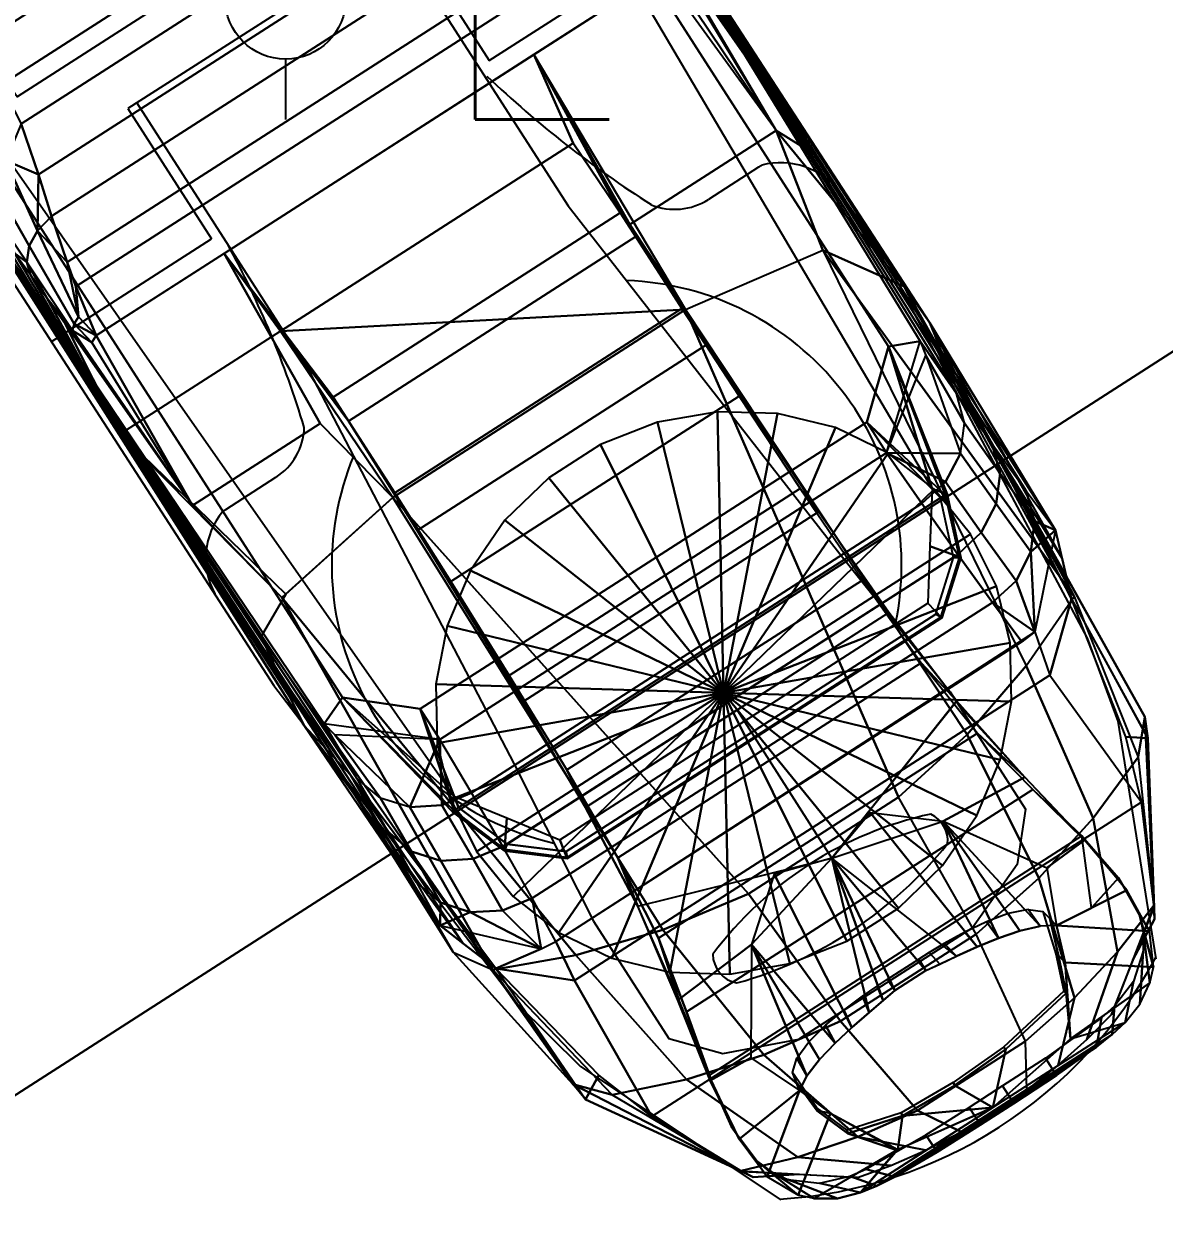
# Model space of a CAD drawing. Header units: millimetres. Extents: x 8159 to 14952, y 6817 to 11888.
# Drawn here: x 8741.7 to 8780.12, y 8239.9 to 8280.06 of the extents above; entities that cross this region are included whole.
import ezdxf

# ---------------------------------------------------------------- set-up
doc = ezdxf.new("R2010")
doc.units = ezdxf.units.MM
doc.header["$LTSCALE"] = 5
for name, color, linetype in [('200-EquipBorder-2d', 9, 'Continuous'), ('200-EquipInternal-2d', 252, 'Continuous'), ('200-EquipRemBorder-2d', 21, 'Continuous'), ('200-EquipRemBorder-3d', 7, 'Continuous'), ('200-EquipSteel-3d', 9, 'Continuous'), ('250-ele-2d', 20, 'Continuous')]:
    doc.layers.add(name, color=color, linetype=linetype)
doc.layers.add('200-InsPoint-3D', color=3, linetype='Continuous', plot=False)
for name, color, linetype, lineweight in [('3-YANGIN-DOLABI', 7, 'Continuous', 0), ('A-DUVAR', 5, 'Continuous', 18), ('anted', 10, 'Continuous', 0), ('FIBROBETON', 1, 'Continuous', 18), ('SİYAH', 253, 'Continuous', 5), ('YAZI', 250, 'Continuous', 30)]:
    doc.layers.add(name, color=color, linetype=linetype, lineweight=lineweight)
doc.styles.add('SIMPLEX', font='SIMPLEX')

# ---------------------------------------------------------------- blocks, each defined once
blk = doc.blocks.new('A$C23C11219')
at = {"layer": 'FIBROBETON'}
blk.add_lwpolyline([(4170.991, 707.809), (4330.647, -537.528, 0.079118), (6057.442, 175.691), (5734.15, 708.989, 0.288304), (5090.273, 1000.528, -0.032207)], format="xyb", close=True, dxfattribs=at)
blk = doc.blocks.new('TG1110P')
at = {"layer": '200-EquipSteel-3d', "invisible_edges": 15}
blk.add_3dface([(0, 0, 850), (0, -700, 850), (0, -700, 900), (0, 0, 900)], dxfattribs=at)
at = {"layer": '200-EquipSteel-3d'}
for points in [[(0, 0, 1000), (1100, 0, 1000), (1100, -30, 1000), (0, -30, 1000)], [(0, 0, 1000), (0, 0, 850), (1100, 0, 850), (1100, 0, 1000)], [(1100, 0, 850), (1100, -700, 850), (0, -700, 850), (0, 0, 850)], [(0, -30, 1000), (1100, -30, 1000), (1100, -30, 915), (0, -30, 915)], [(0, -30, 915), (0, -34.39, 904.39), (1100, -34.39, 904.39), (1100, -30, 915)], [(0, -45, 900), (0, -34.39, 904.39), (1100, -34.39, 904.39), (1100, -45, 900)], [(1100, -700, 900), (0, -700, 900), (0, -45, 900), (1100, -45, 900)], [(1100, -700, 900), (0, -700, 900), (0, -700, 850), (1100, -700, 850)]]:
    blk.add_3dface(points, dxfattribs=at)
at = {"layer": '200-InsPoint-3D', "flags": 9}
blk.add_attdef('DISTANG', (0, 0), '', height=1, dxfattribs=at)
blk = doc.blocks.new('TRS1V503')
at = {"layer": '200-EquipBorder-2d'}
for points in [[(31.85, -93.93), (32.55, -287.57), (43.53, -422.31), (50.04, -451.45), (82.55, -525.82)], [(283.41, -93.93), (282.7, -287.57), (271.73, -422.31), (265.22, -451.45), (232.7, -525.82)]]:
    blk.add_lwpolyline(points, dxfattribs=at)
blk.add_arc((157.63, -390.21), 154.77, 240.885, 299.115, dxfattribs=at)
at = {"layer": '200-EquipInternal-2d'}
for p, q in [((96.25, -97.39), (96.25, -149.61)), ((207.5, -97.39), (96.25, -97.39)), ((207.5, -97.39), (207.5, -149.61)), ((32.05, -149.61), (96.25, -149.61)), ((207.5, -149.61), (283.2, -149.61)), ((50.97, -228.92), (71.03, -228.92)), ((264.36, -228.92), (244.31, -228.92))]:
    blk.add_line(p, q, dxfattribs=at)
for points in [[(99.91, -97.39), (99.84, -205.19), (86.32, -353.38), (80.19, -412.6), (80.19, -459.64), (92.71, -473.77), (116.87, -483.55), (116.87, -483.55)], [(203.33, -97.39), (203.42, -205.19), (216.94, -353.38), (223.07, -412.6), (223.07, -459.64), (210.54, -473.77), (186.39, -483.55), (116.87, -483.55)]]:
    blk.add_lwpolyline(points, dxfattribs=at)
for centre, radius, start, end in [((-223.15, -130.74), 323.87, 344.0012, 355.8727), ((551.02, -69.81), 356.99, 193.573, 204.8799), ((71.1, -208.12), 20.81, 269.7844, 325.1399), ((244.23, -208.12), 20.81, 214.8601, 270.2156), ((57.33, -252.6), 24.86, 107.9623, 175.9423), ((50.58, -244.51), 15.59, 88.5379, 93.3569), ((264.76, -244.51), 15.59, 86.6431, 91.4621), ((258, -252.6), 24.86, 4.0577, 72.0377), ((151.63, -315.93), 96, 124.7307, 224.5586), ((151.63, -315.93), 96, 315.4414, 55.2693), ((151.67, -561.14), 125.26, 69.6297, 110.4181), ((116.43, -449.05), 9.98, 147.9588, 226.6576), ((186.83, -449.05), 9.98, 321.4369, 32.2885), ((150.48, -322.11), 140.29, 253.0508, 288.3461)]:
    blk.add_arc(centre, radius, start, end, dxfattribs=at)
at = {"layer": '200-EquipRemBorder-3d', "extrusion": (0, -0.329907, 0.944013), "elevation": 1285.04}
blk.add_lwpolyline([(257.59, 55.42), (255.43, 75.98), (249.04, 95.65), (238.7, 113.56), (224.86, 128.92), (208.13, 141.08), (189.24, 149.49), (169.02, 153.79), (148.34, 153.79), (128.11, 149.49), (109.22, 141.08), (92.49, 128.92), (78.66, 113.56), (68.32, 95.65), (61.93, 75.98), (59.76, 55.42), (61.93, 34.85), (68.32, 15.19), (78.66, -2.72), (92.49, -18.09), (109.22, -30.24), (128.11, -38.65), (148.34, -42.95), (169.02, -42.95), (189.24, -38.65), (208.13, -30.24), (224.86, -18.09), (238.7, -2.72), (249.04, 15.19), (255.43, 34.85)], close=True, dxfattribs=at)
at = {"layer": '200-EquipSteel-3d', "extrusion": (-1, 0, 0)}
for p, q in [((52.58, -263.82, 1248.18), (37.89, -271.4, 1226.33)), ((50.88, -264.11, 1247.58), (42.76, -408.09, 1210.78)), ((37.89, -271.4, 1226.33), (36.15, -284.11, 1184.98))]:
    blk.add_line(p, q, dxfattribs=at)
at = {"layer": '200-EquipSteel-3d'}
for points in [[(253.63, -40.51, 1028.1), (252.63, -46.07, 1012.25), (65.7, -46.07, 1012.25), (64.7, -40.51, 1028.1)], [(253.63, -51.99, 1176.16), (253.63, -42.49, 1123.38), (64.7, -42.49, 1123.38), (64.7, -51.99, 1176.16)], [(251.2, -73.89, 899.84), (67.13, -73.89, 899.84), (65.7, -46.07, 1012.25), (252.63, -46.07, 1012.25)], [(253.63, -51.99, 1176.16), (64.7, -51.99, 1176.16), (64.7, -67.58, 1228.06), (253.63, -67.58, 1228.06)], [(34.7, -71.24, 1021.34), (49.77, -61.09, 1011.42), (49.78, -303.48, 926.17), (39.81, -307.68, 935.28)], [(53.11, -88.2, 900.16), (63.4, -351.71, 899.3), (49.78, -303.48, 926.17), (49.77, -61.09, 1011.42)], [(265.22, -88.2, 900.16), (254.94, -351.71, 899.3), (268.55, -303.48, 926.17), (268.56, -61.09, 1011.42)], [(283.63, -71.24, 1021.34), (268.56, -61.09, 1011.42), (268.55, -303.48, 926.17), (278.52, -307.68, 935.28)], [(255.07, -82.23, 1257.04), (253.63, -67.58, 1228.06), (64.7, -67.58, 1228.06), (63.27, -82.23, 1257.04)], [(34.7, -71.24, 1021.34), (39.81, -307.68, 935.28), (39.11, -329.14, 977.68), (34.7, -69.02, 1070.79)], [(34.7, -72.27, 1119.74), (34.7, -69.02, 1070.79), (39.11, -329.14, 977.68), (38.19, -349.77, 1022.34)], [(34.7, -81.16, 1169.18), (34.7, -72.27, 1119.74), (38.19, -349.77, 1022.34), (37.08, -369.41, 1069.02)], [(283.63, -71.24, 1021.34), (278.52, -307.68, 935.28), (279.22, -329.14, 977.68), (283.63, -69.02, 1070.79)], [(283.63, -72.27, 1119.74), (283.63, -69.02, 1070.79), (279.22, -329.14, 977.68), (280.15, -349.77, 1022.34)], [(283.63, -81.16, 1169.18), (283.63, -72.27, 1119.74), (280.15, -349.77, 1022.34), (281.25, -369.41, 1069.02)], [(34.7, -81.16, 1169.18), (37.08, -369.41, 1069.02), (35.93, -385.89, 1112.2), (34.7, -95.77, 1217.8)], [(58.91, -99.83, 1285.56), (63.27, -82.23, 1257.04), (52.23, -89.87, 1266.56)], [(255.07, -82.23, 1257.04), (63.27, -82.23, 1257.04), (58.91, -99.83, 1285.56), (259.42, -99.83, 1285.56)], [(283.63, -81.16, 1169.18), (281.25, -369.41, 1069.02), (282.4, -385.89, 1112.2), (283.63, -95.77, 1217.8)], [(52.23, -89.87, 1266.56), (44.58, -94.45, 1264.15), (43.31, -118.33, 1301.27), (48.44, -115.59, 1303.38)], [(52.23, -89.87, 1266.56), (48.44, -115.59, 1303.38), (58.91, -99.83, 1285.56)], [(34.7, -95.77, 1217.8), (35.93, -385.89, 1112.2), (33.82, -304.28, 1158.99), (34.7, -95.77, 1217.8)], [(34.88, -188.31, 1253.61), (34.7, -95.77, 1217.8), (33.82, -304.28, 1158.99), (34.88, -188.31, 1253.61)], [(37.07, -106.31, 1247.12), (34.7, -95.77, 1217.8), (34.88, -188.31, 1253.61), (37.07, -106.31, 1247.12)], [(44.58, -94.45, 1264.15), (39.1, -101.6, 1260.04), (39.63, -122.52, 1297.67), (43.31, -118.33, 1301.27)], [(283.63, -95.77, 1217.8), (281.26, -106.31, 1247.12), (282.33, -235.03, 1261.41), (283.63, -95.77, 1217.8)], [(283.63, -95.77, 1217.8), (282.33, -235.03, 1261.41), (283.93, -289.29, 1182.21), (283.63, -95.77, 1217.8)], [(283.63, -95.77, 1217.8), (282.4, -385.89, 1112.2), (284.51, -304.28, 1158.99), (283.63, -95.77, 1217.8)], [(283.63, -95.77, 1217.8), (283.93, -289.29, 1182.21), (284.51, -304.28, 1158.99), (283.63, -95.77, 1217.8)], [(55.07, -114.03, 1303.62), (58.91, -99.83, 1285.56), (48.44, -115.59, 1303.38)], [(259.42, -99.83, 1285.56), (58.91, -99.83, 1285.56), (55.07, -114.03, 1303.62), (263.27, -114.03, 1303.62)], [(39.63, -122.52, 1297.67), (39.1, -101.6, 1260.04), (37.87, -117.95, 1275.49)], [(37.87, -117.95, 1275.49), (37.07, -106.31, 1247.12), (34.88, -188.31, 1253.61), (37.87, -117.95, 1275.49)], [(281.26, -106.31, 1247.12), (280.46, -117.95, 1275.49), (282.33, -235.03, 1261.41), (281.26, -106.31, 1247.12)], [(48.44, -115.59, 1303.38), (43.31, -118.33, 1301.27), (41.88, -148.63, 1333.79), (44.36, -147.51, 1335.01)], [(48.44, -115.59, 1303.38), (44.36, -147.51, 1335.01), (51.06, -129.93, 1320.42)], [(51.06, -129.93, 1320.42), (55.07, -114.03, 1303.62), (48.44, -115.59, 1303.38)], [(263.27, -114.03, 1303.62), (55.07, -114.03, 1303.62), (51.06, -129.93, 1320.42), (267.27, -129.93, 1320.42)], [(38.39, -126.82, 1293.15), (37.87, -117.95, 1275.49), (34.88, -188.31, 1253.61), (38.39, -126.82, 1293.15)], [(37.87, -117.95, 1275.49), (38.39, -126.82, 1293.15), (39.63, -122.52, 1297.67)], [(43.31, -118.33, 1301.27), (39.63, -122.52, 1297.67), (40.11, -150.27, 1331.71), (41.88, -148.63, 1333.79)], [(279.95, -126.82, 1293.15), (280.46, -117.95, 1275.49), (282.33, -235.03, 1261.41), (279.95, -126.82, 1293.15)], [(38.39, -126.82, 1293.15), (38.86, -136.37, 1308.93), (39.63, -122.52, 1297.67)], [(40.11, -150.27, 1331.71), (39.63, -122.52, 1297.67), (38.86, -136.37, 1308.93)], [(38.86, -136.37, 1308.93), (38.39, -126.82, 1293.15), (34.88, -188.31, 1253.61), (38.86, -136.37, 1308.93)], [(279.47, -136.37, 1308.93), (279.95, -126.82, 1293.15), (282.33, -235.03, 1261.41), (279.47, -136.37, 1308.93)], [(49.18, -138.39, 1328.2), (51.06, -129.93, 1320.42), (44.36, -147.51, 1335.01)], [(267.27, -129.93, 1320.42), (51.06, -129.93, 1320.42), (49.18, -138.39, 1328.2), (269.15, -138.39, 1328.2)], [(39.3, -146.8, 1323.17), (38.86, -136.37, 1308.93), (34.88, -188.31, 1253.61), (39.3, -146.8, 1323.17)], [(38.86, -136.37, 1308.93), (39.3, -146.8, 1323.17), (40.11, -150.27, 1331.71)], [(279.03, -146.8, 1323.17), (279.47, -136.37, 1308.93), (282.33, -235.03, 1261.41), (279.03, -146.8, 1323.17)], [(45.99, -156.02, 1342.33), (49.18, -138.39, 1328.2), (44.36, -147.51, 1335.01)], [(269.15, -138.39, 1328.2), (49.18, -138.39, 1328.2), (45.99, -156.02, 1342.33), (272.35, -156.02, 1342.33)], [(39.3, -146.8, 1323.17), (34.88, -188.31, 1253.61), (50.88, -264.11, 1247.58), (42.25, -221.72, 1358.02)], [(42.25, -221.72, 1358.02), (40.11, -150.27, 1331.71), (39.3, -146.8, 1323.17), (42.25, -221.72, 1358.02)], [(45.99, -156.02, 1342.33), (44.36, -147.51, 1335.01), (41.88, -148.63, 1333.79), (45.99, -156.02, 1342.33)], [(276.09, -221.72, 1358.02), (279.03, -146.8, 1323.17), (278.23, -150.27, 1331.71), (276.09, -221.72, 1358.02)], [(276.09, -221.72, 1358.02), (282.33, -235.03, 1261.41), (279.03, -146.8, 1323.17)], [(43.51, -157.15, 1341.11), (41.88, -148.63, 1333.79), (40.11, -150.27, 1331.71), (43.51, -157.15, 1341.11)], [(43.51, -157.15, 1341.11), (40.11, -150.27, 1331.71), (42.25, -221.72, 1358.02), (43.51, -157.15, 1341.11)], [(45.99, -156.02, 1342.33), (41.88, -148.63, 1333.79), (43.51, -157.15, 1341.11), (45.99, -156.02, 1342.33)], [(274.82, -157.15, 1341.11), (278.23, -150.27, 1331.71), (276.09, -221.72, 1358.02), (274.82, -157.15, 1341.11)], [(45.99, -156.02, 1342.33), (42.25, -221.72, 1358.02), (93.41, -221.72, 1358.02), (97.14, -156.02, 1342.33)], [(45.99, -156.02, 1342.33), (43.51, -157.15, 1341.11), (42.25, -221.72, 1358.02), (45.99, -156.02, 1342.33)], [(100.56, -256, 1252.27), (99.04, -188.31, 1253.61), (97.14, -156.02, 1342.33), (93.41, -221.72, 1358.02)], [(99.04, -188.31, 1253.61), (216.26, -188.31, 1253.61), (221.19, -156.02, 1342.33), (97.14, -156.02, 1342.33)], [(221.19, -156.02, 1342.33), (216.84, -216.64, 1310.94), (101.91, -216.64, 1310.94), (97.14, -156.02, 1342.33)], [(221.19, -156.02, 1342.33), (97.14, -156.02, 1342.33), (101.81, -226.26, 1383.38), (216.95, -226.26, 1383.38)], [(97.14, -156.02, 1342.33), (101.91, -216.64, 1310.94), (101.88, -255.01, 1329.13), (101.81, -226.26, 1383.38)], [(216.26, -188.31, 1253.61), (217.78, -256, 1252.27), (221.19, -156.02, 1342.33), (216.26, -188.31, 1253.61)], [(221.19, -156.02, 1342.33), (216.84, -216.64, 1310.94), (216.88, -255.01, 1329.13), (216.95, -226.26, 1383.38)], [(217.46, -221.72, 1358.02), (221.19, -156.02, 1342.33), (217.78, -256, 1252.27), (217.46, -221.72, 1358.02)], [(221.19, -156.02, 1342.33), (217.46, -221.72, 1358.02), (276.09, -221.72, 1358.02), (272.35, -156.02, 1342.33)], [(272.35, -156.02, 1342.33), (274.82, -157.15, 1341.11), (276.09, -221.72, 1358.02), (272.35, -156.02, 1342.33)], [(34.88, -188.31, 1253.61), (33.82, -304.28, 1158.99), (34.99, -294.2, 1171.98), (34.88, -188.31, 1253.61)], [(34.88, -188.31, 1253.61), (37.89, -271.4, 1226.33), (42.76, -408.09, 1210.78), (50.88, -264.11, 1247.58)], [(37.89, -271.4, 1226.33), (34.88, -188.31, 1253.61), (36.15, -284.11, 1184.98), (37.89, -271.4, 1226.33)], [(36.15, -284.11, 1184.98), (34.88, -188.31, 1253.61), (34.99, -294.2, 1171.98), (36.15, -284.11, 1184.98)], [(34.88, -188.31, 1253.61), (52.58, -263.82, 1248.18), (100.56, -256, 1252.27), (99.04, -188.31, 1253.61)], [(217.78, -256, 1252.27), (216.26, -188.31, 1253.61), (99.04, -188.31, 1253.61), (217.78, -256, 1252.27)], [(99.04, -188.31, 1253.61), (100.56, -256, 1252.27), (217.78, -256, 1252.27), (99.04, -188.31, 1253.61)], [(101.88, -255.01, 1329.13), (101.91, -216.64, 1310.94), (216.84, -216.64, 1310.94), (216.88, -255.01, 1329.13)], [(93.41, -221.72, 1358.02), (42.25, -221.72, 1358.02), (50.88, -264.11, 1247.58), (100.56, -256, 1252.27)], [(276.09, -221.72, 1358.02), (217.46, -221.72, 1358.02), (217.78, -256, 1252.27), (267.46, -264.11, 1247.58)], [(267.46, -264.11, 1247.58), (283.93, -289.29, 1182.21), (276.09, -221.72, 1358.02), (267.46, -264.11, 1247.58)], [(276.09, -221.72, 1358.02), (276.09, -221.72, 1358.02), (283.93, -289.29, 1182.21), (282.33, -235.03, 1261.41)], [(217.33, -269.79, 1395.89), (216.95, -226.26, 1383.38), (101.81, -226.26, 1383.38), (101.43, -269.79, 1395.89)], [(101.88, -255.01, 1329.13), (101.66, -290.32, 1341.21), (101.43, -269.79, 1395.89), (101.81, -226.26, 1383.38)], [(216.88, -255.01, 1329.13), (217.09, -290.32, 1341.21), (217.33, -269.79, 1395.89), (216.95, -226.26, 1383.38)], [(69, -419.11, 1210.2), (98.19, -427.75, 1209.75), (100.56, -256, 1252.27), (50.88, -264.11, 1247.58)], [(129.1, -433.11, 1209.47), (100.56, -256, 1252.27), (98.19, -427.75, 1209.75), (129.1, -433.11, 1209.47)], [(129.1, -433.11, 1209.47), (189.24, -433.11, 1209.47), (217.78, -256, 1252.27), (100.56, -256, 1252.27)], [(101.88, -255.01, 1329.13), (216.88, -255.01, 1329.13), (217.09, -290.32, 1341.21), (101.66, -290.32, 1341.21)], [(189.24, -433.11, 1209.47), (220.15, -427.75, 1209.75), (217.78, -256, 1252.27), (189.24, -433.11, 1209.47)], [(249.33, -419.11, 1210.2), (220.15, -427.75, 1209.75), (217.78, -256, 1252.27), (267.46, -264.11, 1247.58)], [(42.76, -408.09, 1210.78), (69, -419.11, 1210.2), (50.88, -264.11, 1247.58), (42.76, -408.09, 1210.78)], [(267.46, -264.11, 1247.58), (249.33, -419.11, 1210.2), (275.58, -408.09, 1210.78), (267.46, -264.11, 1247.58)], [(275.58, -408.09, 1210.78), (283.93, -289.29, 1182.21), (267.46, -264.11, 1247.58), (275.58, -408.09, 1210.78)], [(36.15, -284.11, 1184.98), (34.76, -395.92, 1177.23), (42.76, -408.09, 1210.78), (37.89, -271.4, 1226.33)], [(218.58, -337.55, 1399.67), (217.33, -269.79, 1395.89), (101.43, -269.79, 1395.89), (100.18, -337.55, 1399.67)], [(101.66, -290.32, 1341.21), (101.11, -327.61, 1346.98), (100.18, -337.55, 1399.67), (101.43, -269.79, 1395.89)], [(217.09, -290.32, 1341.21), (217.65, -327.61, 1346.98), (218.58, -337.55, 1399.67), (217.33, -269.79, 1395.89)], [(148.34, -278.77, 1263.83), (128.11, -282.82, 1262.41), (158.68, -371.63, 1231.37), (148.34, -278.77, 1263.83)], [(169.02, -278.77, 1263.83), (148.34, -278.77, 1263.83), (158.68, -371.63, 1231.37), (169.02, -278.77, 1263.83)], [(189.24, -282.82, 1262.41), (169.02, -278.77, 1263.83), (158.68, -371.63, 1231.37), (189.24, -282.82, 1262.41)], [(36.15, -284.11, 1184.98), (33.82, -304.28, 1158.99), (37.97, -327.16, 1152.58), (36.15, -284.11, 1184.98)], [(37.97, -327.16, 1152.58), (34.76, -395.92, 1177.23), (36.15, -284.11, 1184.98), (37.97, -327.16, 1152.58)], [(128.11, -282.82, 1262.41), (109.22, -290.76, 1259.63), (158.68, -371.63, 1231.37), (128.11, -282.82, 1262.41)], [(208.13, -290.76, 1259.63), (189.24, -282.82, 1262.41), (158.68, -371.63, 1231.37), (208.13, -290.76, 1259.63)], [(109.22, -290.76, 1259.63), (92.49, -302.24, 1255.62), (158.68, -371.63, 1231.37), (109.22, -290.76, 1259.63)], [(101.66, -290.32, 1341.21), (217.09, -290.32, 1341.21), (217.65, -327.61, 1346.98), (101.11, -327.61, 1346.98)], [(224.86, -302.24, 1255.62), (208.13, -290.76, 1259.63), (158.68, -371.63, 1231.37), (224.86, -302.24, 1255.62)], [(273.67, -455.12, 1152.87), (270.69, -461.75, 1128.55), (280.37, -327.16, 1152.58), (283.93, -289.29, 1182.21)], [(275.58, -408.09, 1210.78), (275.58, -408.09, 1210.78), (278.8, -372.21, 1167.54), (283.93, -289.29, 1182.21)], [(283.93, -289.29, 1182.21), (280.37, -327.16, 1152.58), (284.51, -304.28, 1158.99), (283.93, -289.29, 1182.21)], [(37.97, -327.16, 1152.58), (33.82, -304.28, 1158.99), (39.16, -395.2, 1111.49), (37.97, -327.16, 1152.58)], [(33.82, -304.28, 1158.99), (35.93, -385.89, 1112.2), (39.16, -395.2, 1111.49), (33.82, -304.28, 1158.99)], [(39.81, -307.68, 935.28), (49.78, -303.48, 926.17), (69.74, -320.88, 919.84), (69.74, -333.18, 924.62)], [(49.78, -303.48, 926.17), (60.8, -355.97, 914.84), (69.74, -320.88, 919.84), (49.78, -303.48, 926.17)], [(49.78, -303.48, 926.17), (60.12, -356.01, 912.96), (60.8, -355.97, 914.84), (49.78, -303.48, 926.17)], [(63.4, -351.71, 899.3), (60.12, -356.01, 912.96), (49.78, -303.48, 926.17), (63.4, -351.71, 899.3)], [(92.49, -302.24, 1255.62), (78.66, -316.74, 1250.55), (158.68, -371.63, 1231.37), (92.49, -302.24, 1255.62)], [(238.7, -316.74, 1250.55), (224.86, -302.24, 1255.62), (158.68, -371.63, 1231.37), (238.7, -316.74, 1250.55)], [(268.55, -303.48, 926.17), (257.54, -355.97, 914.84), (248.59, -320.88, 919.84), (268.55, -303.48, 926.17)], [(278.52, -307.68, 935.28), (268.55, -303.48, 926.17), (248.59, -320.88, 919.84), (248.59, -333.18, 924.62)], [(254.94, -351.71, 899.3), (258.22, -356.01, 912.96), (268.55, -303.48, 926.17), (254.94, -351.71, 899.3)], [(268.55, -303.48, 926.17), (258.22, -356.01, 912.96), (257.54, -355.97, 914.84), (268.55, -303.48, 926.17)], [(284.51, -304.28, 1158.99), (282.4, -385.89, 1112.2), (274.41, -408.3, 1106.72), (284.51, -304.28, 1158.99)], [(280.37, -327.16, 1152.58), (284.51, -304.28, 1158.99), (279.17, -395.2, 1111.49), (280.37, -327.16, 1152.58)], [(39.11, -329.14, 977.68), (39.81, -307.68, 935.28), (40.86, -312.72, 932.92), (42.25, -339.01, 973)], [(279.22, -329.14, 977.68), (278.52, -307.68, 935.28), (277.47, -312.72, 932.92), (276.09, -339.01, 973)], [(40.86, -312.72, 932.92), (48.85, -346.86, 969.36), (42.25, -339.01, 973), (40.86, -312.72, 932.92)], [(69.74, -333.18, 924.62), (40.86, -312.72, 932.92), (48.85, -346.86, 969.36)], [(248.59, -333.18, 924.62), (277.47, -312.72, 932.92), (269.49, -346.86, 969.36)], [(277.47, -312.72, 932.92), (269.49, -346.86, 969.36), (276.09, -339.01, 973), (277.47, -312.72, 932.92)], [(78.66, -316.74, 1250.55), (68.32, -333.65, 1244.65), (158.68, -371.63, 1231.37), (78.66, -316.74, 1250.55)], [(249.04, -333.65, 1244.65), (238.7, -316.74, 1250.55), (158.68, -371.63, 1231.37), (249.04, -333.65, 1244.65)], [(60.8, -355.97, 914.84), (62.6, -355.8, 915.62), (69.74, -320.88, 919.84)], [(62.6, -355.8, 915.62), (255.74, -355.8, 915.62), (248.59, -320.88, 919.84), (69.74, -320.88, 919.84)], [(69.74, -333.18, 924.62), (69.74, -320.88, 919.84), (248.59, -320.88, 919.84), (248.59, -333.18, 924.62)], [(257.54, -355.97, 914.84), (255.74, -355.8, 915.62), (248.59, -320.88, 919.84)], [(40.94, -367.73, 1129.65), (44.66, -455.12, 1152.87), (34.76, -395.92, 1177.23), (37.97, -327.16, 1152.58)], [(37.97, -327.16, 1152.58), (39.16, -395.2, 1111.49), (43.92, -408.3, 1106.72), (37.97, -327.16, 1152.58)], [(39.11, -329.14, 977.68), (38.19, -349.77, 1022.34), (41.34, -359.78, 1018.01), (42.25, -339.01, 973)], [(101.11, -327.61, 1346.98), (100.18, -364.92, 1347.52), (98.67, -378.93, 1394.66), (100.18, -337.55, 1399.67)], [(101.11, -327.61, 1346.98), (217.65, -327.61, 1346.98), (218.58, -364.92, 1347.52), (100.18, -364.92, 1347.52)], [(217.65, -327.61, 1346.98), (218.58, -364.92, 1347.52), (220.09, -378.93, 1394.66), (218.58, -337.55, 1399.67)], [(280.37, -327.16, 1152.58), (279.17, -395.2, 1111.49), (274.41, -408.3, 1106.72), (270.69, -461.75, 1128.55)], [(279.22, -329.14, 977.68), (280.15, -349.77, 1022.34), (277, -359.78, 1018.01), (276.09, -339.01, 973)], [(48.85, -346.86, 969.36), (58.36, -352.18, 966.99), (69.74, -333.18, 924.62)], [(68.99, -354.01, 966.31), (69.74, -333.18, 924.62), (58.36, -352.18, 966.99)], [(69.74, -333.18, 924.62), (248.59, -333.18, 924.62), (249.34, -354.01, 966.31), (68.99, -354.01, 966.31)], [(269.49, -346.86, 969.36), (259.98, -352.18, 966.99), (248.59, -333.18, 924.62)], [(249.34, -354.01, 966.31), (248.59, -333.18, 924.62), (259.98, -352.18, 966.99)], [(68.32, -333.65, 1244.65), (61.93, -352.21, 1238.16), (158.68, -371.63, 1231.37), (68.32, -333.65, 1244.65)], [(255.43, -352.21, 1238.16), (249.04, -333.65, 1244.65), (158.68, -371.63, 1231.37), (255.43, -352.21, 1238.16)], [(42.25, -339.01, 973), (41.34, -359.78, 1018.01), (47.94, -367.73, 1014.66), (48.85, -346.86, 969.36)], [(220.09, -378.93, 1394.66), (218.58, -337.55, 1399.67), (100.18, -337.55, 1399.67), (98.67, -378.93, 1394.66)], [(276.09, -339.01, 973), (277, -359.78, 1018.01), (270.39, -367.73, 1014.66), (269.49, -346.86, 969.36)], [(48.85, -346.86, 969.36), (47.94, -367.73, 1014.66), (57.44, -373.12, 1012.5), (58.36, -352.18, 966.99)], [(269.49, -346.86, 969.36), (270.39, -367.73, 1014.66), (260.9, -373.12, 1012.5), (259.98, -352.18, 966.99)], [(38.19, -349.77, 1022.34), (37.08, -369.41, 1069.02), (40.24, -379.55, 1065.04), (41.34, -359.78, 1018.01)], [(58.36, -352.18, 966.99), (57.44, -373.12, 1012.5), (68.06, -374.99, 1011.91), (68.99, -354.01, 966.31)], [(61.93, -352.21, 1238.16), (59.76, -371.63, 1231.37), (158.68, -371.63, 1231.37), (61.93, -352.21, 1238.16)], [(63.4, -351.71, 899.3), (74.42, -367.56, 899.3), (67.76, -376.44, 912.21), (60.12, -356.01, 912.96)], [(257.59, -371.63, 1231.37), (255.43, -352.21, 1238.16), (158.68, -371.63, 1231.37), (257.59, -371.63, 1231.37)], [(254.94, -351.71, 899.3), (243.92, -367.56, 899.3), (250.57, -376.44, 912.21), (258.22, -356.01, 912.96)], [(259.98, -352.18, 966.99), (260.9, -373.12, 1012.5), (250.28, -374.99, 1011.91), (249.34, -354.01, 966.31)], [(280.15, -349.77, 1022.34), (281.25, -369.41, 1069.02), (278.1, -379.55, 1065.04), (277, -359.78, 1018.01)], [(60.12, -356.01, 912.96), (67.76, -376.44, 912.21), (68.16, -376.17, 914.34), (60.8, -355.97, 914.84)], [(60.8, -355.97, 914.84), (68.16, -376.17, 914.34), (69.76, -375.09, 915.28), (62.6, -355.8, 915.62)], [(69.76, -375.09, 915.28), (248.57, -375.09, 915.28), (255.74, -355.8, 915.62), (62.6, -355.8, 915.62)], [(68.99, -354.01, 966.31), (249.34, -354.01, 966.31), (250.28, -374.99, 1011.91), (68.06, -374.99, 1011.91)], [(257.54, -355.97, 914.84), (250.18, -376.17, 914.34), (248.57, -375.09, 915.28), (255.74, -355.8, 915.62)], [(258.22, -356.01, 912.96), (250.57, -376.44, 912.21), (250.18, -376.17, 914.34), (257.54, -355.97, 914.84)], [(41.34, -359.78, 1018.01), (40.24, -379.55, 1065.04), (46.84, -387.61, 1061.99), (47.94, -367.73, 1014.66)], [(277, -359.78, 1018.01), (278.1, -379.55, 1065.04), (271.49, -387.61, 1061.99), (270.39, -367.73, 1014.66)], [(100.18, -364.92, 1347.52), (98.67, -399.1, 1344.03), (95.5, -416.5, 1383.79), (98.67, -378.93, 1394.66)], [(100.18, -364.92, 1347.52), (218.58, -364.92, 1347.52), (220.09, -399.1, 1344.03), (98.67, -399.1, 1344.03)], [(218.58, -364.92, 1347.52), (220.09, -399.1, 1344.03), (223.26, -416.5, 1383.79), (220.09, -378.93, 1394.66)], [(37.08, -369.41, 1069.02), (35.93, -385.89, 1112.2), (40.24, -379.55, 1065.04)], [(40.94, -367.73, 1129.65), (45.48, -461.75, 1128.55), (44.66, -455.12, 1152.87), (40.94, -367.73, 1129.65)], [(40.94, -367.73, 1129.65), (40.94, -367.73, 1129.65), (45.48, -461.75, 1128.55), (43.92, -408.3, 1106.72)], [(47.94, -367.73, 1014.66), (46.84, -387.61, 1061.99), (56.34, -393.08, 1060.05), (57.44, -373.12, 1012.5)], [(74.42, -367.56, 899.3), (85.44, -383.4, 899.3), (84.15, -390.05, 911.71), (67.76, -376.44, 912.21)], [(243.92, -367.56, 899.3), (232.89, -383.4, 899.3), (234.18, -390.05, 911.71), (250.57, -376.44, 912.21)], [(270.39, -367.73, 1014.66), (271.49, -387.61, 1061.99), (262, -393.08, 1060.05), (260.9, -373.12, 1012.5)], [(281.25, -369.41, 1069.02), (282.4, -385.89, 1112.2), (278.1, -379.55, 1065.04)], [(57.44, -373.12, 1012.5), (56.34, -393.08, 1060.05), (66.95, -394.98, 1059.56), (68.06, -374.99, 1011.91)], [(59.76, -371.63, 1231.37), (61.93, -391.04, 1224.59), (158.68, -371.63, 1231.37), (59.76, -371.63, 1231.37)], [(61.93, -391.04, 1224.59), (68.32, -409.61, 1218.1), (158.68, -371.63, 1231.37), (61.93, -391.04, 1224.59)], [(68.32, -409.61, 1218.1), (78.66, -426.51, 1212.19), (158.68, -371.63, 1231.37), (68.32, -409.61, 1218.1)], [(78.66, -426.51, 1212.19), (92.49, -441.02, 1207.12), (158.68, -371.63, 1231.37), (78.66, -426.51, 1212.19)], [(92.49, -441.02, 1207.12), (109.22, -452.49, 1203.11), (158.68, -371.63, 1231.37), (92.49, -441.02, 1207.12)], [(109.22, -452.49, 1203.11), (128.11, -460.43, 1200.34), (158.68, -371.63, 1231.37), (109.22, -452.49, 1203.11)], [(128.11, -460.43, 1200.34), (148.34, -464.49, 1198.92), (158.68, -371.63, 1231.37), (128.11, -460.43, 1200.34)], [(148.34, -464.49, 1198.92), (169.02, -464.49, 1198.92), (158.68, -371.63, 1231.37), (148.34, -464.49, 1198.92)], [(255.43, -391.04, 1224.59), (257.59, -371.63, 1231.37), (158.68, -371.63, 1231.37), (255.43, -391.04, 1224.59)], [(249.04, -409.61, 1218.1), (255.43, -391.04, 1224.59), (158.68, -371.63, 1231.37), (249.04, -409.61, 1218.1)], [(238.7, -426.51, 1212.19), (249.04, -409.61, 1218.1), (158.68, -371.63, 1231.37), (238.7, -426.51, 1212.19)], [(224.86, -441.02, 1207.12), (238.7, -426.51, 1212.19), (158.68, -371.63, 1231.37), (224.86, -441.02, 1207.12)], [(208.13, -452.49, 1203.11), (224.86, -441.02, 1207.12), (158.68, -371.63, 1231.37), (208.13, -452.49, 1203.11)], [(189.24, -460.43, 1200.34), (208.13, -452.49, 1203.11), (158.68, -371.63, 1231.37), (189.24, -460.43, 1200.34)], [(169.02, -464.49, 1198.92), (189.24, -460.43, 1200.34), (158.68, -371.63, 1231.37), (169.02, -464.49, 1198.92)], [(260.9, -373.12, 1012.5), (262, -393.08, 1060.05), (251.39, -394.98, 1059.56), (250.28, -374.99, 1011.91)], [(275.58, -408.09, 1210.78), (264.46, -465.31, 1185.64), (273.67, -455.12, 1152.87), (278.8, -372.21, 1167.54)], [(66.95, -394.98, 1059.56), (68.06, -374.99, 1011.91), (250.28, -374.99, 1011.91), (251.39, -394.98, 1059.56)], [(67.76, -376.44, 912.21), (84.15, -390.05, 911.71), (84.29, -389.78, 913.99), (68.16, -376.17, 914.34)], [(68.16, -376.17, 914.34), (84.29, -389.78, 913.99), (85.13, -387.96, 915.06), (69.76, -375.09, 915.28)], [(69.76, -375.09, 915.28), (85.13, -387.96, 915.06), (233.2, -387.96, 915.06), (248.57, -375.09, 915.28)], [(250.18, -376.17, 914.34), (234.04, -389.78, 913.99), (233.2, -387.96, 915.06), (248.57, -375.09, 915.28)], [(250.57, -376.44, 912.21), (234.18, -390.05, 911.71), (234.04, -389.78, 913.99), (250.18, -376.17, 914.34)], [(46.84, -387.61, 1061.99), (40.24, -379.55, 1065.04), (35.93, -385.89, 1112.2)], [(95.5, -416.5, 1383.79), (159.17, -438.21, 1375.04), (159.38, -378.93, 1394.66), (98.67, -378.93, 1394.66)], [(223.26, -416.5, 1383.79), (159.17, -438.21, 1375.04), (159.38, -378.93, 1394.66), (220.09, -378.93, 1394.66)], [(271.49, -387.61, 1061.99), (278.1, -379.55, 1065.04), (282.4, -385.89, 1112.2)], [(85.44, -383.4, 899.3), (232.89, -383.4, 899.3), (234.18, -390.05, 911.71), (84.15, -390.05, 911.71)], [(35.93, -385.89, 1112.2), (60.31, -411.03, 1103.05), (43.92, -408.3, 1106.72), (39.16, -395.2, 1111.49)], [(35.93, -385.89, 1112.2), (60.31, -411.03, 1103.05), (46.84, -387.61, 1061.99)], [(60.31, -411.03, 1103.05), (56.34, -393.08, 1060.05), (46.84, -387.61, 1061.99), (60.31, -411.03, 1103.05)], [(84.29, -389.78, 913.99), (234.04, -389.78, 913.99), (233.2, -387.96, 915.06), (85.13, -387.96, 915.06)], [(274.41, -408.3, 1106.72), (282.4, -385.89, 1112.2), (258.03, -411.03, 1103.05), (254.35, -426.05, 1100.26)], [(282.4, -385.89, 1112.2), (258.03, -411.03, 1103.05), (271.49, -387.61, 1061.99)], [(258.03, -411.03, 1103.05), (262, -393.08, 1060.05), (271.49, -387.61, 1061.99), (258.03, -411.03, 1103.05)], [(66.95, -394.98, 1059.56), (56.34, -393.08, 1060.05), (60.31, -411.03, 1103.05)], [(84.15, -390.05, 911.71), (234.18, -390.05, 911.71), (234.04, -389.78, 913.99), (84.29, -389.78, 913.99)], [(251.39, -394.98, 1059.56), (262, -393.08, 1060.05), (258.03, -411.03, 1103.05)], [(42.76, -408.09, 1210.78), (53.88, -465.31, 1185.64), (44.66, -455.12, 1152.87), (34.76, -395.92, 1177.23)], [(60.31, -411.03, 1103.05), (65.82, -411.51, 1102.88), (66.95, -394.98, 1059.56)], [(66.95, -394.98, 1059.56), (251.39, -394.98, 1059.56), (252.52, -411.51, 1102.88), (65.82, -411.51, 1102.88)], [(258.03, -411.03, 1103.05), (252.52, -411.51, 1102.88), (251.39, -394.98, 1059.56)], [(98.67, -399.1, 1344.03), (95.5, -429.28, 1336.77), (90.08, -450.43, 1367.11), (95.5, -416.5, 1383.79)], [(98.67, -399.1, 1344.03), (220.09, -399.1, 1344.03), (223.26, -429.28, 1336.77), (95.5, -429.28, 1336.77)], [(220.09, -399.1, 1344.03), (223.26, -429.28, 1336.77), (228.68, -450.43, 1367.11), (223.26, -416.5, 1383.79)], [(69, -419.11, 1210.2), (42.76, -408.09, 1210.78), (53.88, -465.31, 1185.64), (77.7, -474.45, 1185.17)], [(45.48, -461.75, 1128.55), (45.48, -461.75, 1128.55), (53.66, -457.35, 1107.37), (43.92, -408.3, 1106.72)], [(43.92, -408.3, 1106.72), (60.31, -411.03, 1103.05), (65.82, -411.51, 1102.88), (63.99, -426.05, 1100.26)], [(53.66, -457.35, 1107.37), (43.92, -408.3, 1106.72), (63.99, -426.05, 1100.26), (61.14, -478.7, 1105.05)], [(249.33, -419.11, 1210.2), (275.58, -408.09, 1210.78), (264.46, -465.31, 1185.64), (240.63, -474.45, 1185.17)], [(264.67, -457.35, 1107.37), (274.41, -408.3, 1106.72), (254.35, -426.05, 1100.26), (257.2, -478.7, 1105.05)], [(270.69, -461.75, 1128.55), (270.69, -461.75, 1128.55), (264.67, -457.35, 1107.37), (274.41, -408.3, 1106.72)], [(63.99, -426.05, 1100.26), (65.82, -411.51, 1102.88), (258.03, -411.03, 1103.05), (254.35, -426.05, 1100.26)], [(120.79, -448.04, 1368.52), (89.65, -450.43, 1367.11), (95.5, -416.5, 1383.79), (159.17, -438.21, 1375.04)], [(197.54, -448.04, 1368.52), (228.68, -450.43, 1367.11), (222.84, -416.5, 1383.79), (159.17, -438.21, 1375.04)], [(98.19, -427.75, 1209.75), (69, -419.11, 1210.2), (77.7, -474.45, 1185.17), (104.11, -481.61, 1184.81)], [(220.15, -427.75, 1209.75), (249.33, -419.11, 1210.2), (240.63, -474.45, 1185.17), (214.23, -481.61, 1184.81)], [(63.99, -426.05, 1100.26), (254.35, -426.05, 1100.26), (257.2, -478.7, 1105.05), (61.14, -478.7, 1105.05)], [(95.5, -429.28, 1336.77), (90.08, -455.29, 1325.91), (84.64, -479.1, 1346.91), (90.08, -450.43, 1367.11)], [(223.26, -429.28, 1336.77), (228.68, -455.29, 1325.91), (90.08, -455.29, 1325.91), (95.5, -429.28, 1336.77)], [(129.1, -433.11, 1209.47), (98.19, -427.75, 1209.75), (104.11, -481.61, 1184.81), (132, -486.04, 1184.58)], [(189.24, -433.11, 1209.47), (220.15, -427.75, 1209.75), (214.23, -481.61, 1184.81), (186.33, -486.04, 1184.58)], [(223.26, -429.28, 1336.77), (228.68, -455.29, 1325.91), (234.11, -479.1, 1346.91), (228.68, -450.43, 1367.11)], [(126.47, -491.22, 1326.49), (134.04, -489.86, 1326.67), (139.98, -432.27, 1376.15), (120.79, -448.04, 1368.52)], [(189.24, -433.11, 1209.47), (129.1, -433.11, 1209.47), (132, -486.04, 1184.58), (186.33, -486.04, 1184.58)], [(141.64, -488.76, 1326.51), (159.17, -438.21, 1375.04), (139.98, -432.27, 1376.15), (134.04, -489.86, 1326.67)], [(176.7, -488.76, 1326.51), (159.17, -438.21, 1375.04), (178.36, -432.27, 1376.15), (184.29, -489.86, 1326.67)], [(191.86, -491.22, 1326.49), (184.29, -489.86, 1326.67), (178.36, -432.27, 1376.15), (197.54, -448.04, 1368.52)], [(159.17, -438.21, 1375.04), (141.64, -488.76, 1326.51), (147.79, -487.95, 1326.16), (159.17, -438.21, 1375.04)], [(159.17, -438.21, 1375.04), (147.79, -487.95, 1326.16), (152.9, -487.2, 1325.69), (159.17, -438.21, 1375.04)], [(159.17, -438.21, 1375.04), (152.9, -487.2, 1325.69), (165.44, -487.2, 1325.69), (159.17, -438.21, 1375.04)], [(159.17, -438.21, 1375.04), (165.44, -487.2, 1325.69), (176.7, -488.76, 1326.51), (159.17, -438.21, 1375.04)], [(99.9, -480.12, 1346.05), (84.22, -479.1, 1346.91), (89.65, -450.43, 1367.11), (120.79, -448.04, 1368.52)], [(112.47, -495.41, 1324.64), (120.79, -448.04, 1368.52), (99.9, -480.12, 1346.05), (107.69, -498.24, 1322.83)], [(119.03, -493.04, 1325.86), (120.79, -448.04, 1368.52), (112.47, -495.41, 1324.64), (119.03, -493.04, 1325.86)], [(119.03, -493.04, 1325.86), (126.47, -491.22, 1326.49), (120.79, -448.04, 1368.52), (119.03, -493.04, 1325.86)], [(199.31, -493.04, 1325.86), (191.86, -491.22, 1326.49), (197.54, -448.04, 1368.52), (199.31, -493.04, 1325.86)], [(205.87, -495.41, 1324.64), (197.54, -448.04, 1368.52), (218.44, -480.12, 1346.05), (210.65, -498.24, 1322.83)], [(199.31, -493.04, 1325.86), (197.54, -448.04, 1368.52), (205.87, -495.41, 1324.64), (199.31, -493.04, 1325.86)], [(218.44, -480.12, 1346.05), (234.11, -479.1, 1346.91), (228.68, -450.43, 1367.11), (197.54, -448.04, 1368.52)], [(44.66, -455.12, 1152.87), (78.78, -514.33, 1128.51), (76.75, -510.95, 1104.18), (45.48, -461.75, 1128.55)], [(53.88, -465.31, 1185.64), (76.48, -510.27, 1150.82), (78.78, -514.33, 1128.51), (44.66, -455.12, 1152.87)], [(76.75, -510.95, 1104.18), (61.14, -478.7, 1105.05), (53.66, -457.35, 1107.37), (45.48, -461.75, 1128.55)], [(90.08, -455.29, 1325.91), (84.64, -477.43, 1312.15), (81.81, -501, 1325.93), (84.64, -479.1, 1346.91)], [(228.68, -455.29, 1325.91), (234.11, -477.43, 1312.15), (84.64, -477.43, 1312.15), (90.08, -455.29, 1325.91)], [(228.68, -455.29, 1325.91), (234.11, -477.43, 1312.15), (236.95, -501, 1325.93), (234.11, -479.1, 1346.91)], [(264.46, -465.31, 1185.64), (241.85, -510.27, 1150.82), (239.56, -514.33, 1128.51), (273.67, -455.12, 1152.87)], [(273.67, -455.12, 1152.87), (239.56, -514.33, 1128.51), (241.58, -510.95, 1104.18), (270.69, -461.75, 1128.55)], [(241.58, -510.95, 1104.18), (257.2, -478.7, 1105.05), (264.67, -457.35, 1107.37), (270.69, -461.75, 1128.55)], [(77.7, -474.45, 1185.17), (53.88, -465.31, 1185.64), (76.48, -510.27, 1150.82), (95.16, -516.79, 1151.22)], [(240.63, -474.45, 1185.17), (264.46, -465.31, 1185.64), (241.85, -510.27, 1150.82), (223.18, -516.79, 1151.22)], [(104.11, -481.61, 1184.81), (77.7, -474.45, 1185.17), (95.16, -516.79, 1151.22), (115.79, -522.01, 1151.76)], [(84.64, -477.43, 1312.15), (81.81, -496.01, 1296.69), (82.85, -516.79, 1306.55), (81.81, -501, 1325.93)], [(214.23, -481.61, 1184.81), (240.63, -474.45, 1185.17), (223.18, -516.79, 1151.22), (202.55, -522.01, 1151.76)], [(234.11, -477.43, 1312.15), (236.95, -496.01, 1296.69), (223.8, -499.62, 1324.38), (234.11, -477.43, 1312.15)], [(234.11, -477.43, 1312.15), (236.95, -496.01, 1296.69), (235.91, -516.79, 1306.55), (236.95, -501, 1325.93)], [(107.69, -498.24, 1322.83), (81.81, -501, 1325.93), (84.22, -479.1, 1346.91), (99.9, -480.12, 1346.05)], [(132, -486.04, 1184.58), (104.11, -481.61, 1184.81), (115.79, -522.01, 1151.76), (137.55, -525.41, 1152.41)], [(186.33, -486.04, 1184.58), (214.23, -481.61, 1184.81), (202.55, -522.01, 1151.76), (180.78, -525.41, 1152.41)], [(210.65, -498.24, 1322.83), (236.95, -501, 1325.93), (234.11, -479.1, 1346.91), (218.44, -480.12, 1346.05)], [(126.47, -491.22, 1326.49), (119.03, -493.04, 1325.86), (119.22, -486.08, 1315.61), (126.93, -484.43, 1317.28)], [(134.04, -489.86, 1326.67), (126.47, -491.22, 1326.49), (126.93, -484.43, 1317.28), (134.92, -483.44, 1318.24)], [(141.64, -488.76, 1326.51), (134.04, -489.86, 1326.67), (134.92, -483.44, 1318.24), (142.79, -482.9, 1318.73)], [(147.79, -487.95, 1326.16), (141.64, -488.76, 1326.51), (142.79, -482.9, 1318.73), (148.76, -482.71, 1318.88)], [(152.9, -487.2, 1325.69), (147.79, -487.95, 1326.16), (148.76, -482.71, 1318.88), (152.9, -482.67, 1318.89)], [(152.9, -487.2, 1325.69), (152.9, -482.67, 1318.89), (165.44, -482.67, 1318.89), (165.44, -487.2, 1325.69)], [(165.44, -487.2, 1325.69), (170.54, -487.95, 1326.16), (169.57, -482.71, 1318.88), (165.44, -482.67, 1318.89)], [(170.54, -487.95, 1326.16), (176.7, -488.76, 1326.51), (175.55, -482.9, 1318.73), (169.57, -482.71, 1318.88)], [(176.7, -488.76, 1326.51), (184.29, -489.86, 1326.67), (183.42, -483.44, 1318.24), (175.55, -482.9, 1318.73)], [(184.29, -489.86, 1326.67), (191.86, -491.22, 1326.49), (191.4, -484.43, 1317.28), (183.42, -483.44, 1318.24)], [(191.86, -491.22, 1326.49), (199.31, -493.04, 1325.86), (199.12, -486.08, 1315.61), (191.4, -484.43, 1317.28)], [(107.69, -498.24, 1322.83), (108.97, -491.78, 1309.65), (112.85, -488.55, 1313.05), (112.47, -495.41, 1324.64)], [(119.03, -493.04, 1325.86), (112.47, -495.41, 1324.64), (112.85, -488.55, 1313.05), (119.22, -486.08, 1315.61)], [(186.33, -486.04, 1184.58), (132, -486.04, 1184.58), (137.55, -525.41, 1152.41), (180.78, -525.41, 1152.41)], [(199.31, -493.04, 1325.86), (205.87, -495.41, 1324.64), (205.49, -488.55, 1313.05), (199.12, -486.08, 1315.61)], [(205.87, -495.41, 1324.64), (205.49, -488.55, 1313.05), (209.36, -491.78, 1309.65), (210.65, -498.24, 1322.83)], [(109.42, -506.25, 1292.51), (108.97, -491.78, 1309.65), (108.33, -495.01, 1316.24), (108.98, -507.19, 1294.61)], [(205.73, -507.03, 1294.6), (210, -495.01, 1316.24), (209.36, -491.78, 1309.65), (205.31, -506.16, 1292.64)], [(81.81, -496.01, 1296.69), (82.85, -510.73, 1281.96), (88.24, -527.64, 1290.73), (82.85, -516.79, 1306.55)], [(112.39, -510.26, 1301.19), (108.98, -507.19, 1294.61), (108.33, -495.01, 1316.24), (107.69, -498.24, 1322.83)], [(206.37, -510.26, 1301.19), (210.65, -498.24, 1322.83), (210, -495.01, 1316.24), (205.73, -507.03, 1294.6)], [(236.95, -496.01, 1296.69), (235.91, -510.73, 1281.96), (230.52, -527.64, 1290.73), (235.91, -516.79, 1306.55)], [(107.69, -498.24, 1322.83), (82.85, -516.79, 1306.55), (81.81, -501, 1325.93), (107.69, -498.24, 1322.83)], [(112.39, -510.26, 1301.19), (88.24, -527.64, 1290.73), (82.85, -516.79, 1306.55), (107.69, -498.24, 1322.83)], [(206.37, -510.26, 1301.19), (230.52, -527.64, 1290.73), (235.91, -516.79, 1306.55), (210.65, -498.24, 1322.83)], [(210.65, -498.24, 1322.83), (235.91, -516.79, 1306.55), (236.95, -501, 1325.93), (210.65, -498.24, 1322.83)], [(113.96, -518.15, 1275.56), (109.42, -506.25, 1292.51), (108.98, -507.19, 1294.61), (113.54, -519.18, 1277.53)], [(113.54, -519.18, 1277.53), (108.98, -507.19, 1294.61), (112.39, -510.26, 1301.19), (124.41, -532.84, 1282.2)], [(206.37, -510.26, 1301.19), (205.73, -507.03, 1294.6), (201.09, -519.18, 1277.3), (193.93, -532.84, 1282.2)], [(201.09, -519.18, 1277.3), (205.73, -507.03, 1294.6), (205.31, -506.16, 1292.64), (200.71, -518.21, 1275.46)], [(92.37, -521.86, 1127), (78.78, -514.33, 1128.51), (76.48, -510.27, 1150.82), (92.37, -521.86, 1127)], [(95.16, -516.79, 1151.22), (76.48, -510.27, 1150.82), (108.26, -533.46, 1103.19), (119.95, -536.09, 1103.05)], [(108.26, -533.46, 1103.19), (76.75, -510.95, 1104.18), (78.78, -514.33, 1128.51), (92.37, -521.86, 1127)], [(82.85, -510.73, 1281.96), (85.06, -516.53, 1275.68), (92.13, -531.52, 1284.44), (88.24, -527.64, 1290.73)], [(124.83, -532.84, 1282.2), (92.13, -531.52, 1284.44), (88.24, -527.64, 1290.73), (112.39, -510.26, 1301.19)], [(193.93, -532.84, 1282.2), (226.62, -531.52, 1284.44), (230.52, -527.64, 1290.73), (206.37, -510.26, 1301.19)], [(223.18, -516.79, 1151.22), (241.85, -510.27, 1150.82), (210.07, -533.46, 1103.19), (198.39, -536.09, 1103.05)], [(210.07, -533.46, 1103.19), (241.58, -510.95, 1104.18), (239.56, -514.33, 1128.51), (225.96, -521.86, 1127)], [(225.96, -521.86, 1127), (239.56, -514.33, 1128.51), (241.85, -510.27, 1150.82), (225.96, -521.86, 1127)], [(235.91, -510.73, 1281.96), (233.69, -516.53, 1275.68), (226.62, -531.52, 1284.44), (230.52, -527.64, 1290.73)], [(85.06, -516.53, 1275.68), (88.24, -521.32, 1270.29), (98.81, -535.69, 1277.23), (92.13, -531.52, 1284.44)], [(115.79, -522.01, 1151.76), (95.16, -516.79, 1151.22), (119.95, -536.09, 1103.05), (132.7, -538.15, 1102.94)], [(202.55, -522.01, 1151.76), (223.18, -516.79, 1151.22), (198.39, -536.09, 1103.05), (185.64, -538.15, 1102.94)], [(233.69, -516.53, 1275.68), (230.52, -521.32, 1270.29), (219.94, -535.69, 1277.23), (226.62, -531.52, 1284.44)], [(88.24, -521.32, 1270.29), (96.51, -528.08, 1262.13), (106.37, -538.26, 1272.45), (98.81, -535.69, 1277.23)], [(132.48, -523.09, 1267.54), (113.96, -518.15, 1275.56), (113.54, -519.18, 1277.53), (132.27, -524.18, 1269.4)], [(124.83, -532.84, 1282.2), (132.27, -524.18, 1269.4), (113.54, -519.18, 1277.53), (124.41, -532.84, 1282.2)], [(137.55, -525.41, 1152.41), (115.79, -522.01, 1151.76), (132.7, -538.15, 1102.94), (146.02, -539.43, 1102.87)], [(159.38, -538.26, 1272.45), (193.93, -532.84, 1282.2), (201.09, -519.18, 1277.3), (173.68, -524.06, 1269.36)], [(180.78, -525.41, 1152.41), (202.55, -522.01, 1151.76), (185.64, -538.15, 1102.94), (172.32, -539.43, 1102.87)], [(173.68, -524.06, 1269.36), (201.09, -519.18, 1277.3), (200.71, -518.21, 1275.46), (173.46, -523.04, 1267.62)], [(230.52, -521.32, 1270.29), (222.24, -528.08, 1262.13), (212.39, -538.26, 1272.45), (219.94, -535.69, 1277.23)], [(159.38, -538.26, 1272.45), (132.27, -524.18, 1269.4), (124.83, -532.84, 1282.2), (159.38, -538.26, 1272.45)], [(152.7, -523.94, 1266.07), (132.48, -523.09, 1267.54), (132.27, -524.18, 1269.4), (152.7, -525.05, 1267.91)], [(159.38, -538.26, 1272.45), (152.7, -525.05, 1267.91), (132.27, -524.18, 1269.4), (159.38, -538.26, 1272.45)], [(180.78, -525.41, 1152.41), (137.55, -525.41, 1152.41), (146.02, -539.43, 1102.87), (172.32, -539.43, 1102.87)], [(152.7, -524.98, 1267.79), (173.68, -524.06, 1269.36), (173.46, -523.04, 1267.62), (152.7, -523.94, 1266.07)], [(159.38, -538.26, 1272.45), (173.68, -524.06, 1269.36), (152.7, -525.05, 1267.91), (159.38, -538.26, 1272.45)], [(96.51, -528.08, 1262.13), (106.37, -531.65, 1257.22), (112.24, -539.32, 1270.17), (106.37, -538.26, 1272.45)], [(222.24, -528.08, 1262.13), (212.39, -531.65, 1257.22), (206.52, -539.32, 1270.17), (212.39, -538.26, 1272.45)], [(106.37, -538.26, 1272.45), (124.83, -532.84, 1282.2), (92.13, -531.52, 1284.44), (98.81, -535.69, 1277.23)], [(106.37, -531.65, 1257.22), (112.24, -532.58, 1255.55), (119.04, -540.03, 1268.28), (112.24, -539.32, 1270.17)], [(159.38, -538.26, 1272.45), (124.41, -532.84, 1282.2), (106.37, -538.26, 1272.45)], [(112.24, -532.58, 1255.55), (135.44, -533.79, 1251.55), (135.44, -540.79, 1265.18), (119.04, -540.03, 1268.28)], [(135.44, -533.79, 1251.55), (152.7, -533.87, 1250.4), (152.7, -540.91, 1263.85), (135.44, -540.79, 1265.18)], [(166.05, -533.87, 1250.4), (152.7, -533.87, 1250.4), (152.7, -540.91, 1263.85), (166.05, -540.91, 1263.85)], [(159.38, -538.26, 1272.45), (193.93, -532.84, 1282.2), (212.39, -538.26, 1272.45)], [(183.32, -533.79, 1251.55), (166.05, -533.87, 1250.4), (166.05, -540.91, 1263.85), (183.32, -540.79, 1265.18)], [(206.52, -532.58, 1255.55), (183.32, -533.79, 1251.55), (183.32, -540.79, 1265.18), (199.72, -540.03, 1268.28)], [(193.93, -532.84, 1282.2), (212.39, -538.26, 1272.45), (219.94, -535.69, 1277.23), (226.62, -531.52, 1284.44)], [(212.39, -531.65, 1257.22), (206.52, -532.58, 1255.55), (199.72, -540.03, 1268.28), (206.52, -539.32, 1270.17)], [(106.37, -538.26, 1272.45), (112.24, -539.32, 1270.17), (206.52, -539.32, 1270.17), (212.39, -538.26, 1272.45)], [(112.24, -539.32, 1270.17), (119.04, -540.03, 1268.28), (199.72, -540.03, 1268.28), (206.52, -539.32, 1270.17)], [(119.04, -540.03, 1268.28), (135.44, -540.79, 1265.18), (183.32, -540.79, 1265.18), (199.72, -540.03, 1268.28)], [(152.7, -540.91, 1263.85), (166.05, -540.91, 1263.85), (183.32, -540.79, 1265.18), (135.44, -540.79, 1265.18)]]:
    blk.add_3dface(points, dxfattribs=at)
at = {"layer": '200-InsPoint-3D'}
blk.add_attdef('DISTANG', (0, 0), '', height=1, dxfattribs=at)
blk = doc.blocks.new('ECON')
at = {"layer": '250-ele-2d'}
for p, q in [((0, 40.64), (0, 20.32)), ((-40.64, 0), (-20.32, 0)), ((20.32, 0), (40.64, 0)), ((0, -20.32), (0, -40.64))]:
    blk.add_line(p, q, dxfattribs=at)
for radius in [20.32, 1]:
    blk.add_circle((0, 0), radius, dxfattribs=at)
blk.add_point((0, 0), dxfattribs=at)
at = {"layer": '250-ele-2d', "style": 'SIMPLEX', "flags": 8}
blk.add_attdef('E', (50.05, -40.64), '', height=81, dxfattribs=at)
blk = doc.blocks.new('WSS144')
at = {"layer": '200-EquipRemBorder-2d'}
blk.add_line((1402.48, -400), (0, -400), dxfattribs=at)
at = {"layer": '200-EquipSteel-3d', "extrusion": (-1, 0, 0)}
blk.add_solid([(391, 1600, -1235), (20, 1600, -1235), (20, 1500, -1235)], dxfattribs=at)
at = {"layer": '200-InsPoint-3D'}
blk.add_attdef('DISTANG', (0, 0), '', height=1, dxfattribs=at)
at = {"layer": '200-EquipSteel-3d'}
mesh = blk.add_polymesh((6, 3), dxfattribs=at)
for k, corner in enumerate([(1400, -400, 1630), (1400, -400, 1600), (1400, -400, 1600), (0, -400, 1630), (0, -400, 1600), (0, -400, 1600), (0, -20, 1630), (0, -20, 1600), (0, -400, 1600), (1400, -20, 1630), (1400, -20, 1600), (1400, -400, 1600), (1400, -20, 1630), (1400, -20, 1630), (1400, -400, 1630), (0, -20, 1630), (0, -20, 1630), (0, -400, 1630)]):
    mesh.set_mesh_vertex(divmod(k, 3), corner)
mesh = blk.add_polymesh((6, 3), dxfattribs=at)
for k, corner in enumerate([(1400, -40, 1660), (1400, -40, 1630), (1400, -40, 1630), (0, -40, 1660), (0, -40, 1630), (0, -40, 1630), (0, -20, 1660), (0, -20, 1630), (0, -40, 1630), (1400, -20, 1660), (1400, -20, 1630), (1400, -40, 1630), (1400, -20, 1660), (1400, -20, 1660), (1400, -40, 1660), (0, -20, 1660), (0, -20, 1660), (0, -40, 1660)]):
    mesh.set_mesh_vertex(divmod(k, 3), corner)

msp = doc.modelspace()

# ---------------------------------------------------------------- hatches: boundary and pattern name
at = {"layer": 'SİYAH', "extrusion": (-1e-16, 0.010673, 0.999943)}
h = msp.add_hatch(dxfattribs=at)
h.set_pattern_fill('ANSI31', color=256, angle=-90, style=0)
h.set_pattern_definition([(315, (93577.551, 99433.0874), (2.24506403, 2.24506403), [])])
h.paths.add_polyline_path([(8940.009, 8417.291), (8932.263, 8430.144), (8897.098, 8407.542), (8897.132, 8407.486), (8894.574, 8405.92), (8656.253, 8252.744), (8664.798, 8240.405)])

# ---------------------------------------------------------------- linework, layer by layer
at = {"layer": 'A-DUVAR', "extrusion": (0, 0.010673, 0.999943), "elevation": 217.921}
for points in [[(8656.253, 8252.744), (8932.263, 8430.144)], [(8664.798, 8240.405), (8940.009, 8417.291)]]:
    msp.add_lwpolyline(points, dxfattribs=at)
at = {"layer": 'anted', "ltscale": 3, "extrusion": (0, 0.010673, 0.999943), "elevation": 217.921}
msp.add_lwpolyline([(11856.76, 9414.676), (11856.76, 7096.248), (8385.9, 7096.248), (8385.9, 9414.676)], close=True, dxfattribs=at)
msp.add_lwpolyline([(11856.76, 9414.676), (11856.76, 7096.248), (8385.9, 7096.248), (8385.9, 9414.676)], close=True, dxfattribs=at)
msp.add_lwpolyline([(11856.76, 9414.676), (11856.76, 7096.248), (8385.9, 7096.248), (8385.9, 9414.676)], close=True, dxfattribs=at)
msp.add_lwpolyline([(11856.76, 9414.676), (11856.76, 7096.248), (8385.9, 7096.248), (8385.9, 9414.676)], close=True, dxfattribs=at)
at = {"layer": 'YAZI', "linetype": 'Continuous', "ltscale": 10, "extrusion": (0, 0.010673, 0.999943), "elevation": 240.507}
for points in [[(8159.11, 9661.148), (12372.465, 9661.148), (12372.465, 6815.051), (8159.11, 6815.051)], [(8159.11, 9661.148), (12372.465, 9661.148), (12372.465, 6815.051), (8159.11, 6815.051)], [(8159.11, 9661.148), (12372.465, 9661.148), (12372.465, 6815.051), (8159.11, 6815.051)], [(8159.11, 9661.148), (12372.465, 9661.148), (12372.465, 6815.051), (8159.11, 6815.051)], [(8199.97, 9620.288), (12331.605, 9620.288), (12331.605, 6855.911), (8199.97, 6855.911)], [(8254.373, 9565.885), (12277.202, 9565.885), (12277.202, 6910.314), (8254.373, 6910.314)]]:
    msp.add_lwpolyline(points, close=True, dxfattribs=at)

# ---------------------------------------------------------------- block references
for name, p, xscale, yscale, zscale, rotation in [('WSS144', (8665.436, 8242.671, 128.083), 0.1028571428573486, 0.09999999999990905, 0.09999999999999432, 32.72862105070788), ('TG1110P', (8704.437, 8267.737, 129.168), 0.0890909090901948, 0.1000000000009402, 0.09999999999999432, 32.72862105073008), ('TRS1V503', (8731.838, 8280.191), 0.1000000000000008, 0.1000000000000014, 0.1, 32.72862105073002)]:
    msp.add_blockref(name, p, dxfattribs=dict(xscale=xscale, yscale=yscale, zscale=zscale, rotation=rotation))
at = {"xscale": 0.1000000000000014, "yscale": 0.1000000000000014, "zscale": 0.1}
msp.add_blockref('ECON', (8750.518, 8280.903), dxfattribs=at).add_auto_attribs({'E': 'E'})
at = {"layer": '3-YANGIN-DOLABI', "extrusion": (0, 0.010673, 0.999943), "rotation": 183.318814803488}
msp.add_blockref('A$C23C11219', (14647.132, 8757.754, 217.921), dxfattribs=at)

doc.saveas('drawing.dxf')
